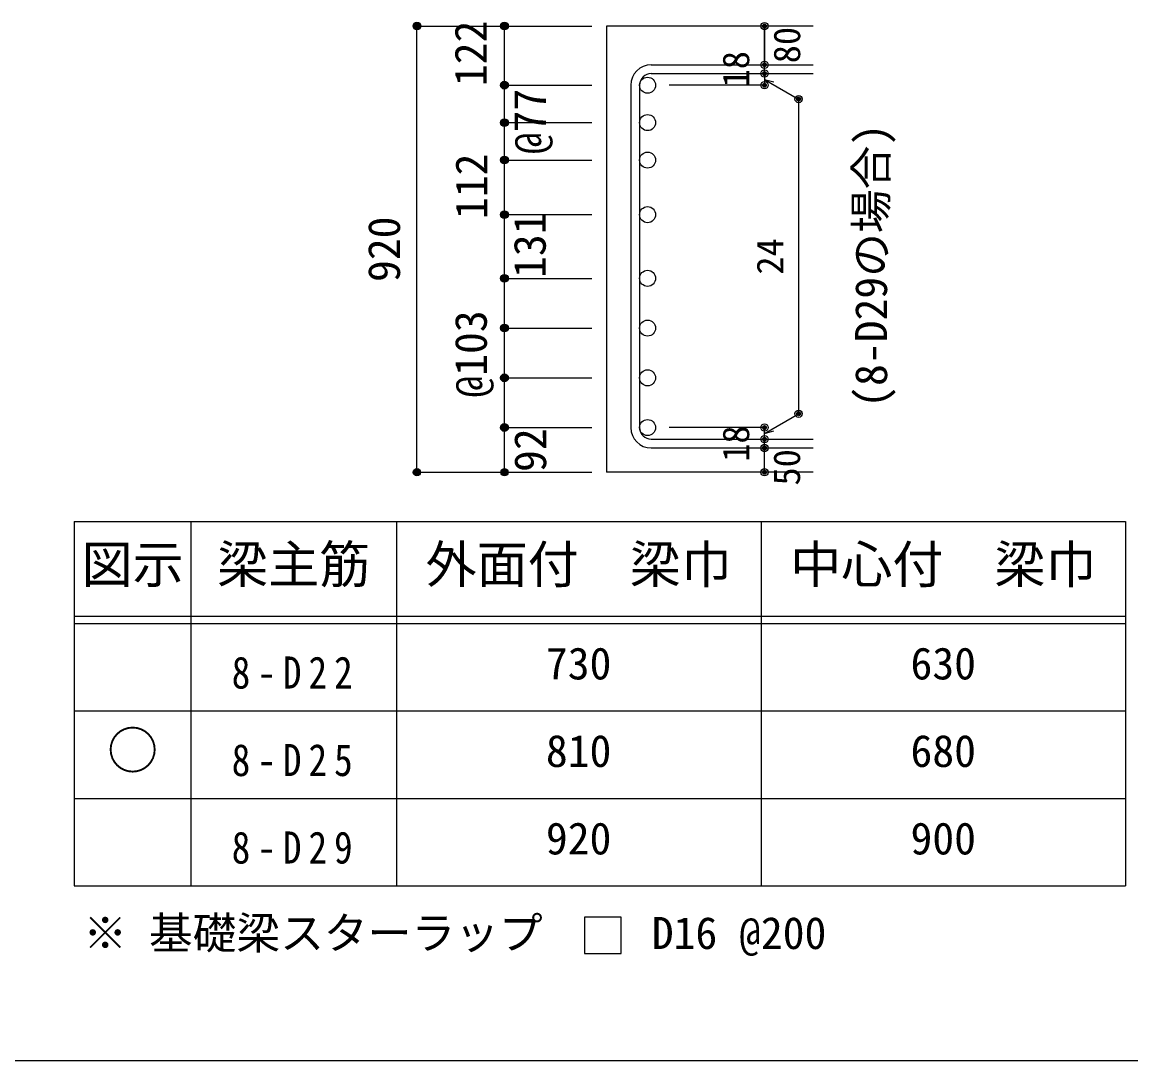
# Model space of a CAD drawing. Units: millimetres at full size, sheet at 1:30, with parts at other scales. Extents: x -5973 to 5954, y -4195 to 4201.
# Drawn here: x 1340 to 3621, y -4195 to -2058 of the extents above; entities that cross this region are included whole.
import ezdxf
from ezdxf.enums import TextEntityAlignment as Align

# ---------------------------------------------------------------- set-up
doc = ezdxf.new("R2010")
doc.units = ezdxf.units.MM
doc.header["$LTSCALE"] = 30
doc.header["$PDMODE"] = 32
doc.header["$PDSIZE"] = 15
for name, color, linetype in [('0-1_躯体線', 2, 'Continuous'), ('0-5_基礎梁筋', 7, 'Continuous'), ('0-6_スタラップ筋', 7, 'Continuous'), ('0-7_文字', 4, 'Continuous'), ('0-D_寸法', 4, 'Continuous'), ('6-7_文字', 7, 'Continuous'), ('6-E_枠', 7, 'Continuous'), ('F-0_枠', 6, 'Continuous')]:
    doc.layers.add(name, color=color, linetype=linetype)
doc.styles.add('ＭＳ ゴシック', font='')
doc.styles.get('ＭＳ ゴシック').set_extended_font_data('MS Gothic')

msp = doc.modelspace()

# ---------------------------------------------------------------- linework, layer by layer
at = {"layer": '0-1_躯体線'}
for p, q in [((2967.44, -2066.44), (2542.44, -2066.44)), ((2542.44, -2066.44), (2542.44, -2984.44)), ((2967.44, -2984.44), (2542.44, -2984.44))]:
    msp.add_line(p, q, dxfattribs=at)
at = {"layer": '0-5_基礎梁筋', "color": 3}
for centre in [(2626.94, -2188.14), (2626.94, -2265.14), (2626.94, -2342.14), (2626.94, -2454.44), (2626.94, -2585.44), (2626.94, -2687.77), (2626.94, -2790.11), (2626.94, -2892.44)]:
    msp.add_circle(centre, 16.5, dxfattribs=at)
at = {"layer": '0-6_スタラップ筋'}
for p, q in [((2634.44, -2146.14), (2967.44, -2146.14)), ((2634.44, -2164.14), (2967.44, -2164.14)), ((2592.44, -2188.14), (2592.44, -2892.44)), ((2610.44, -2188.14), (2610.44, -2892.44)), ((2634.44, -2916.44), (2967.44, -2916.44)), ((2634.44, -2934.44), (2967.44, -2934.44))]:
    msp.add_line(p, q, dxfattribs=at)
for centre, radius, start, end in [((2634.44, -2188.14), 42, 90, 180), ((2634.44, -2188.14), 24, 90, 180), ((2634.44, -2892.44), 42, 180, 270), ((2634.44, -2892.44), 24, 180, 270)]:
    msp.add_arc(centre, radius, start, end, dxfattribs=at)
at = {"layer": '0-D_寸法'}
for p, q in [((2152.44, -2066.44), (2332.44, -2066.44)), ((2152.44, -2066.44), (2332.44, -2066.44)), ((2152.44, -2984.44), (2152.44, -2066.44)), ((2332.44, -2066.44), (2512.44, -2066.44)), ((2332.44, -2066.44), (2512.44, -2066.44)), ((2332.44, -2984.44), (2332.44, -2066.44)), ((2867.44, -2146.14), (2867.44, -2066.44)), ((2867.44, -2066.44), (2867.44, -2146.14)), ((2867.44, -2164.14), (2867.44, -2146.14)), ((2867.44, -2164.14), (2867.44, -2188.14)), ((2332.44, -2188.14), (2512.44, -2188.14)), ((2332.44, -2188.14), (2512.44, -2188.14)), ((2867.44, -2188.14), (2671.35, -2188.14)), ((2867.44, -2176.14), (2937.5, -2216.59)), ((2867.44, -2176.14), (2886.76, -2181.31)), ((2937.5, -2216.59), (2937.5, -2863.99)), ((2332.44, -2265.14), (2512.44, -2265.14)), ((2332.44, -2265.14), (2512.44, -2265.14)), ((2332.44, -2342.14), (2512.44, -2342.14)), ((2332.44, -2342.14), (2512.44, -2342.14)), ((2332.44, -2454.44), (2512.44, -2454.44)), ((2332.44, -2585.44), (2512.44, -2585.44)), ((2332.44, -2687.77), (2512.44, -2687.77)), ((2332.44, -2790.11), (2512.44, -2790.11)), ((2867.44, -2904.44), (2937.5, -2863.99)), ((2332.44, -2892.44), (2512.44, -2892.44)), ((2867.44, -2892.44), (2671.35, -2892.44)), ((2867.44, -2916.44), (2867.44, -2892.44)), ((2867.44, -2904.44), (2886.76, -2899.26)), ((2867.44, -2934.44), (2867.44, -2916.44)), ((2867.44, -2984.44), (2867.44, -2934.44)), ((2152.44, -2984.44), (2332.44, -2984.44)), ((2332.44, -2984.44), (2512.44, -2984.44))]:
    msp.add_line(p, q, dxfattribs=at)
for centre, radius in [((2152.44, -2066.44), 8), ((2152.44, -2066.44), 7.2), ((2152.44, -2066.44), 6.4), ((2152.44, -2066.44), 5.6), ((2152.44, -2066.44), 4.8), ((2152.44, -2066.44), 4), ((2152.44, -2066.44), 3.2), ((2152.44, -2066.44), 2.4), ((2152.44, -2066.44), 1.6), ((2152.44, -2066.44), 0.8), ((2332.44, -2066.44), 8), ((2332.44, -2066.44), 7.2), ((2332.44, -2066.44), 6.4), ((2332.44, -2066.44), 5.6), ((2332.44, -2066.44), 4.8), ((2332.44, -2066.44), 4), ((2332.44, -2066.44), 3.2), ((2332.44, -2066.44), 2.4), ((2332.44, -2066.44), 1.6), ((2332.44, -2066.44), 0.8), ((2867.44, -2066.44), 4), ((2867.44, -2066.44), 3.6), ((2867.44, -2066.44), 3.2), ((2867.44, -2066.44), 2.8), ((2867.44, -2066.44), 2.4), ((2867.44, -2066.44), 2), ((2867.44, -2066.44), 1.6), ((2867.44, -2066.44), 1.2), ((2867.44, -2066.44), 0.8), ((2867.44, -2066.44), 0.4), ((2867.44, -2146.14), 4), ((2867.44, -2146.14), 3.6), ((2867.44, -2146.14), 3.2), ((2867.44, -2146.14), 2.8), ((2867.44, -2164.14), 4), ((2867.44, -2164.14), 3.6), ((2867.44, -2164.14), 3.2), ((2867.44, -2164.14), 2.8), ((2867.44, -2146.14), 2.4), ((2867.44, -2164.14), 2.4), ((2867.44, -2146.14), 2), ((2867.44, -2164.14), 2), ((2867.44, -2146.14), 1.6), ((2867.44, -2164.14), 1.6), ((2867.44, -2146.14), 1.2), ((2867.44, -2164.14), 1.2), ((2867.44, -2146.14), 0.8), ((2867.44, -2164.14), 0.8), ((2867.44, -2146.14), 0.4), ((2867.44, -2164.14), 0.4), ((2332.44, -2188.14), 8), ((2332.44, -2188.14), 7.2), ((2332.44, -2188.14), 6.4), ((2332.44, -2188.14), 5.6), ((2332.44, -2188.14), 4.8), ((2332.44, -2188.14), 4), ((2332.44, -2188.14), 3.2), ((2332.44, -2188.14), 2.4), ((2332.44, -2188.14), 1.6), ((2332.44, -2188.14), 0.8), ((2867.44, -2188.14), 4), ((2867.44, -2188.14), 3.6), ((2867.44, -2188.14), 3.2), ((2867.44, -2188.14), 2.8), ((2867.44, -2188.14), 2.4), ((2867.44, -2188.14), 2), ((2867.44, -2188.14), 1.6), ((2867.44, -2188.14), 1.2), ((2867.44, -2188.14), 0.8), ((2867.44, -2188.14), 0.4), ((2937.5, -2216.59), 4), ((2937.5, -2216.59), 3.6), ((2937.5, -2216.59), 3.2), ((2937.5, -2216.59), 2.8), ((2937.5, -2216.59), 2.4), ((2937.5, -2216.59), 2), ((2937.5, -2216.59), 1.6), ((2937.5, -2216.59), 1.2), ((2937.5, -2216.59), 0.8), ((2937.5, -2216.59), 0.4), ((2332.44, -2265.14), 8), ((2332.44, -2265.14), 7.2), ((2332.44, -2265.14), 6.4), ((2332.44, -2265.14), 5.6), ((2332.44, -2265.14), 4.8), ((2332.44, -2265.14), 4), ((2332.44, -2265.14), 3.2), ((2332.44, -2265.14), 2.4), ((2332.44, -2265.14), 1.6), ((2332.44, -2265.14), 0.8), ((2332.44, -2342.14), 8), ((2332.44, -2342.14), 7.2), ((2332.44, -2342.14), 6.4), ((2332.44, -2342.14), 5.6), ((2332.44, -2342.14), 4.8), ((2332.44, -2342.14), 4), ((2332.44, -2342.14), 3.2), ((2332.44, -2342.14), 2.4), ((2332.44, -2342.14), 1.6), ((2332.44, -2342.14), 0.8), ((2332.44, -2454.44), 8), ((2332.44, -2454.44), 7.2), ((2332.44, -2454.44), 6.4), ((2332.44, -2454.44), 5.6), ((2332.44, -2454.44), 4.8), ((2332.44, -2454.44), 4), ((2332.44, -2454.44), 3.2), ((2332.44, -2454.44), 2.4), ((2332.44, -2454.44), 1.6), ((2332.44, -2454.44), 0.8), ((2332.44, -2585.44), 8), ((2332.44, -2585.44), 7.2), ((2332.44, -2585.44), 6.4), ((2332.44, -2585.44), 5.6), ((2332.44, -2585.44), 4.8), ((2332.44, -2585.44), 4), ((2332.44, -2585.44), 3.2), ((2332.44, -2585.44), 2.4), ((2332.44, -2585.44), 1.6), ((2332.44, -2585.44), 0.8), ((2332.44, -2687.77), 8), ((2332.44, -2687.77), 7.2), ((2332.44, -2687.77), 6.4), ((2332.44, -2687.77), 5.6), ((2332.44, -2687.77), 4.8), ((2332.44, -2687.77), 4), ((2332.44, -2687.77), 3.2), ((2332.44, -2687.77), 2.4), ((2332.44, -2687.77), 1.6), ((2332.44, -2687.77), 0.8), ((2332.44, -2790.11), 8), ((2332.44, -2790.11), 7.2), ((2332.44, -2790.11), 6.4), ((2332.44, -2790.11), 5.6), ((2332.44, -2790.11), 4.8), ((2332.44, -2790.11), 4), ((2332.44, -2790.11), 3.2), ((2332.44, -2790.11), 2.4), ((2332.44, -2790.11), 1.6), ((2332.44, -2790.11), 0.8), ((2937.5, -2863.99), 4), ((2937.5, -2863.99), 3.6), ((2937.5, -2863.99), 3.2), ((2937.5, -2863.99), 2.8), ((2937.5, -2863.99), 2.4), ((2937.5, -2863.99), 2), ((2937.5, -2863.99), 1.6), ((2937.5, -2863.99), 1.2), ((2937.5, -2863.99), 0.8), ((2937.5, -2863.99), 0.4), ((2332.44, -2892.44), 8), ((2332.44, -2892.44), 7.2), ((2332.44, -2892.44), 6.4), ((2332.44, -2892.44), 5.6), ((2332.44, -2892.44), 4.8), ((2332.44, -2892.44), 4), ((2332.44, -2892.44), 3.2), ((2332.44, -2892.44), 2.4), ((2332.44, -2892.44), 1.6), ((2332.44, -2892.44), 0.8), ((2867.44, -2892.44), 4), ((2867.44, -2892.44), 3.6), ((2867.44, -2892.44), 3.2), ((2867.44, -2892.44), 2.8), ((2867.44, -2892.44), 2.4), ((2867.44, -2892.44), 2), ((2867.44, -2892.44), 1.6), ((2867.44, -2892.44), 1.2), ((2867.44, -2892.44), 0.8), ((2867.44, -2892.44), 0.4), ((2867.44, -2916.44), 4), ((2867.44, -2916.44), 3.6), ((2867.44, -2916.44), 3.2), ((2867.44, -2916.44), 2.8), ((2867.44, -2916.44), 2.4), ((2867.44, -2916.44), 2), ((2867.44, -2916.44), 1.6), ((2867.44, -2916.44), 1.2), ((2867.44, -2916.44), 0.8), ((2867.44, -2916.44), 0.4), ((2867.44, -2934.44), 4), ((2867.44, -2934.44), 3.6), ((2867.44, -2934.44), 3.2), ((2867.44, -2934.44), 2.8), ((2867.44, -2934.44), 2.4), ((2867.44, -2934.44), 2), ((2867.44, -2934.44), 1.6), ((2867.44, -2934.44), 1.2), ((2867.44, -2934.44), 0.8), ((2867.44, -2934.44), 0.4), ((2152.44, -2984.44), 7.2), ((2152.44, -2984.44), 6.4), ((2152.44, -2984.44), 5.6), ((2152.44, -2984.44), 4.8), ((2152.44, -2984.44), 4), ((2152.44, -2984.44), 3.2), ((2152.44, -2984.44), 2.4), ((2152.44, -2984.44), 1.6), ((2152.44, -2984.44), 0.8), ((2332.44, -2984.44), 7.2), ((2332.44, -2984.44), 6.4), ((2332.44, -2984.44), 5.6), ((2332.44, -2984.44), 4.8), ((2332.44, -2984.44), 4), ((2332.44, -2984.44), 3.2), ((2332.44, -2984.44), 2.4), ((2332.44, -2984.44), 1.6), ((2332.44, -2984.44), 0.8), ((2867.44, -2984.44), 4), ((2867.44, -2984.44), 3.6), ((2867.44, -2984.44), 3.2), ((2867.44, -2984.44), 2.8), ((2867.44, -2984.44), 2.4), ((2867.44, -2984.44), 2), ((2867.44, -2984.44), 1.6), ((2867.44, -2984.44), 1.2), ((2867.44, -2984.44), 0.8), ((2867.44, -2984.44), 0.4)]:
    msp.add_circle(centre, radius, dxfattribs=at)
at = {"layer": '0-D_寸法', "color": 7}
for p in [(2152.44, -2066.44), (2152.44, -2066.44), (2332.44, -2066.44), (2867.44, -2066.44), (2867.44, -2146.14), (2867.44, -2164.14), (2332.44, -2188.14), (2867.44, -2188.14), (2937.5, -2216.59), (2332.44, -2265.14), (2332.44, -2342.14), (2332.44, -2454.44), (2332.44, -2454.44), (2332.44, -2585.44), (2332.44, -2585.44), (2332.44, -2687.77), (2332.44, -2687.77), (2332.44, -2790.11), (2332.44, -2790.11), (2937.5, -2863.99), (2332.44, -2892.44), (2332.44, -2892.44), (2867.44, -2892.44), (2867.44, -2916.44), (2867.44, -2934.44), (2152.44, -2984.44), (2152.44, -2984.44), (2332.44, -2984.44), (2867.44, -2984.44)]:
    msp.add_point(p, dxfattribs=at)
at = {"layer": '6-7_文字'}
msp.add_lwpolyline([(2497.23, -3974.69), (2572.23, -3974.69), (2572.23, -3899.69), (2497.23, -3899.69)], close=True, dxfattribs=at)
at = {"layer": '6-E_枠', "color": 3}
for p, q in [((1447.71, -3085.43), (1447.71, -3835.43)), ((1447.71, -3085.43), (3610.24, -3085.43)), ((3610.24, -3085.43), (3610.24, -3835.43)), ((1447.71, -3835.43), (3610.24, -3835.43))]:
    msp.add_line(p, q, dxfattribs=at)
at = {"layer": '6-E_枠'}
for p, q in [((1687.71, -3085.43), (1687.71, -3835.43)), ((2110.24, -3085.43), (2110.24, -3835.43)), ((2860.24, -3085.43), (2860.24, -3835.43)), ((1447.71, -3280.43), (3610.24, -3280.43)), ((1447.71, -3295.43), (3610.24, -3295.43)), ((1447.71, -3475.43), (3610.24, -3475.43)), ((1447.71, -3655.43), (3610.24, -3655.43))]:
    msp.add_line(p, q, dxfattribs=at)
at = {"layer": 'F-0_枠'}
msp.add_lwpolyline([(5954.1, -4195.24), (590.94, -4195.24), (-5972.88, -4195.24)], dxfattribs=at)

# ---------------------------------------------------------------- texts
at = {"layer": '0-7_文字', "color": 7, "style": 'ＭＳ ゴシック'}
msp.add_text('(8-D29の場合)', height=65.98, rotation=90, dxfattribs=at).set_placement((3139.32, -2851.76), align=Align.BOTTOM_LEFT)
at = {"layer": '0-D_寸法', "style": 'ＭＳ ゴシック'}
for s, height, p in [('122', 65.98, (2315.58, -2189.98)), ('80', 54.99, (2957.3, -2142.98)), ('18', 54.99, (2852.44, -2192.64)), ('@77', 65.98, (2437.44, -2330.14)), ('112', 65.98, (2317.09, -2463.45)), ('131', 65.98, (2437.2, -2584.62)), ('920', 65.98, (2137.44, -2592.94)), ('24', 54.99, (2922.5, -2577.79)), ('@103', 65.98, (2316.05, -2830.85)), ('18', 54.99, (2852.44, -2962.94)), ('92', 65.98, (2438.12, -2983.73)), ('50', 54.99, (2957.08, -3011.66))]:
    msp.add_text(s, height=height, rotation=90, dxfattribs=at).set_placement(p, align=Align.BOTTOM_LEFT)
at = {"layer": '6-7_文字', "color": 2, "style": 'ＭＳ ゴシック'}
for s, p in [('梁主筋', (1741.48, -3235.43)), ('外面付\u3000梁巾', (2170.24, -3235.43)), ('中心付\u3000梁巾', (2920.24, -3235.43)), ('図示', (1462.71, -3235.43)), ('○', (1515.21, -3617.93))]:
    msp.add_text(s, height=76.98, dxfattribs=at).set_placement(p, align=Align.BOTTOM_LEFT)
at = {"layer": '6-7_文字', "style": 'ＭＳ ゴシック'}
for s, p in [('730', (2417.74, -3430.43)), ('630', (3167.74, -3430.43)), ('810', (2417.74, -3610.43)), ('680', (3167.74, -3610.43)), ('920', (2417.74, -3790.43)), ('900', (3167.74, -3790.43)), ('※ 基礎梁スターラップ     D16 @200', (1466.27, -3985.01))]:
    msp.add_text(s, height=65.98, dxfattribs=at).set_placement(p, align=Align.BOTTOM_LEFT)
at = {"layer": '6-7_文字', "char_height": 65.98, "attachment_point": 7, "style": 'ＭＳ ゴシック'}
for s, insert in [('\\T1.38;\\W0.85;8-D22', (1771.48, -3430.43)), ('\\T1.38;\\W0.85;8-D25', (1771.48, -3610.43)), ('\\T1.38;\\W0.85;8-D29', (1771.48, -3790.43))]:
    msp.add_mtext(s, dxfattribs=dict(at, insert=insert))

doc.saveas('drawing.dxf')
